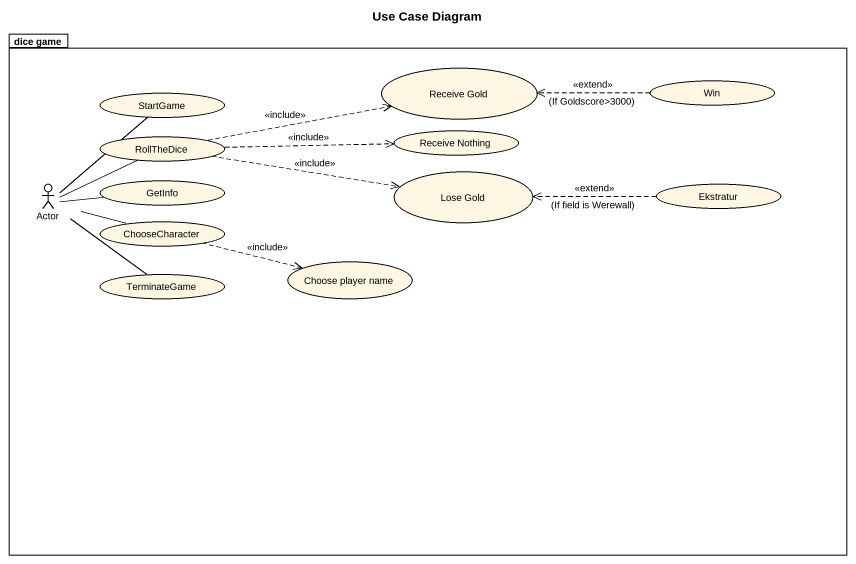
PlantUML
@startuml
title Use Case Diagram
package "dice game" as dice_game {
  usecase "Receive Gold" as Receive_Gold
  usecase Win
  usecase StartGame
  usecase "Receive Nothing" as Receive_Nothing
  usecase RollTheDice
  actor "Actor" as Actor_
  usecase GetInfo
  usecase "Lose Gold" as Lose_Gold
  usecase Ekstratur
  usecase ChooseCharacter
  usecase TerminateGame
  usecase "Choose player name" as Choose_player_name
}
Win .left.> Receive_Gold : <<extend>>\n(If Goldscore>3000)
RollTheDice .right.> Receive_Gold : <<include>>
RollTheDice .right.> Receive_Nothing : <<include>>
RollTheDice .right.> Lose_Gold : <<include>>
Actor_ -up- StartGame
Actor_ -right- RollTheDice
Actor_ -right- GetInfo
Actor_ -- TerminateGame
Ekstratur .left.> Lose_Gold : <<extend>>\n(If field is Werewall)
ChooseCharacter -left- Actor_
ChooseCharacter .right.> Choose_player_name : <<include>>
@enduml
